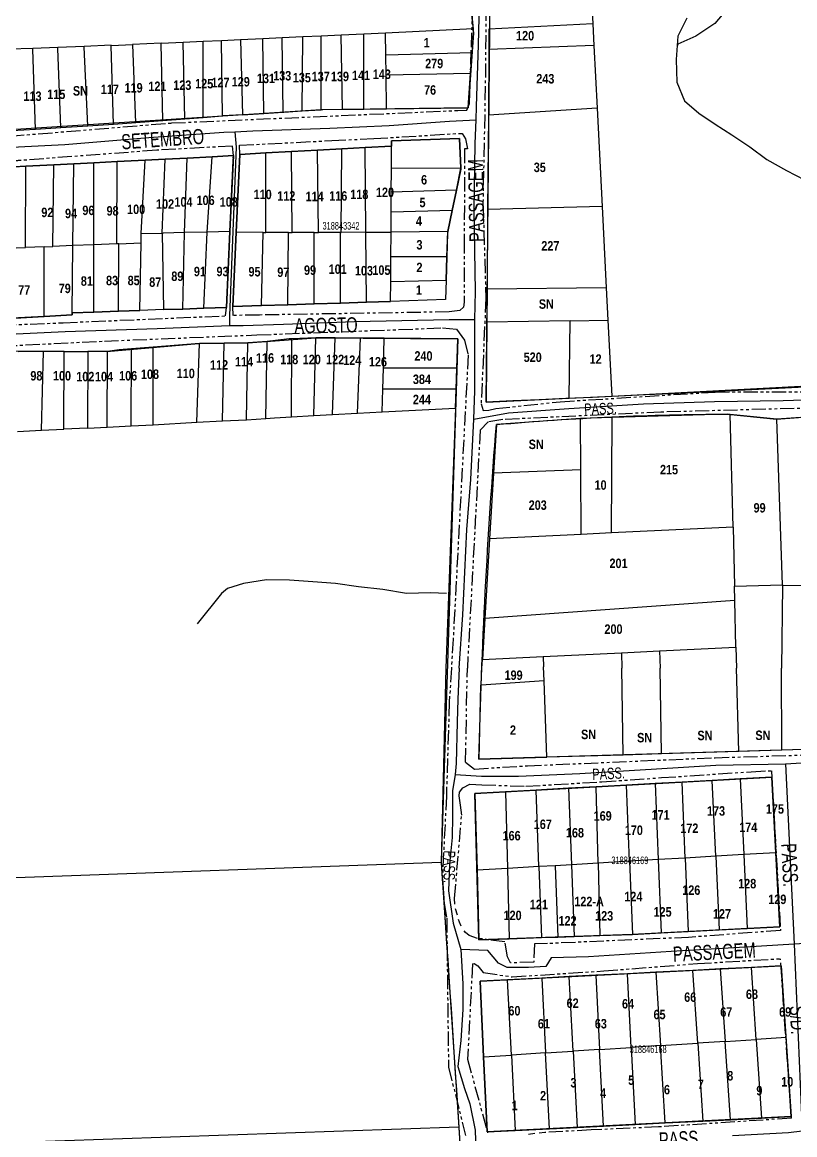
# Model space of a CAD drawing. Extents: x 204834 to 208707, y 4853033 to 4855981.
# Drawn here: x 205990 to 206194.5, y 4853595.8 to 4853890.3 of the extents above; entities that cross this region are included whole.
import ezdxf
from ezdxf.enums import TextEntityAlignment as Align

# ---------------------------------------------------------------- set-up
doc = ezdxf.new("R2010")
doc.units = 0
doc.header["$LTSCALE"] = 1.5
doc.header["$MEASUREMENT"] = 0
doc.linetypes.add('PHANTOMX2', pattern=[5, 2.5, -0.5, 0.5, -0.5, 0.5, -0.5])
for name, color, linetype in [('CD-MALHA-LOTES', 40, 'CONTINUOUS'), ('CD_TXT_QUADRA', 7, 'CONTINUOUS'), ('RU-QUADRAS', 6, 'CONTINUOUS'), ('SV-CAMINHO-TRILHA', 20, 'CONTINUOUS'), ('SV-EIXO-RUA-N-PAV', 6, 'CONTINUOUS'), ('SV-RUA-NAO-PAV-S-GUIA-C-GUIA', 7, 'PHANTOMX2'), ('SV-TXT-RUA-N-PAV-S-GUIA-C-GUIA', 7, 'CONTINUOUS'), ('Th_NmrPort', 7, 'CONTINUOUS')]:
    doc.layers.add(name, color=color, linetype=linetype)
doc.styles.add('3188-46-2D_TXT$0$Standard', font='ARIAL.TTF')
doc.styles.add('ARIAL', font='ARIAL.TTF')
doc.styles.get("Standard").update_dxf_attribs({"font": 'swisscbo.ttf'})

msp = doc.modelspace()

# ---------------------------------------------------------------- linework, layer by layer
at = {"layer": 'CD-MALHA-LOTES', "linetype": 'Continuous'}
for p, q in [((206140.59, 4853897.88), (206141, 4853889.88)), ((206141, 4853889.88), (206141.29, 4853884.14)), ((206069.1, 4853886.64), (206064.27, 4853886.41)), ((206074.45, 4853886.89), (206069.1, 4853886.64)), ((206069.1, 4853867.16), (206069.1, 4853886.64)), ((206080.44, 4853887.17), (206074.45, 4853886.89)), ((206074.75, 4853867.26), (206074.45, 4853886.89)), ((206086.13, 4853887.44), (206080.44, 4853887.17)), ((206080.44, 4853867.33), (206080.44, 4853887.17)), ((206109.32, 4853888.53), (206086.13, 4853887.44)), ((206086.22, 4853881.69), (206086.13, 4853887.44)), ((205999.46, 4853883.66), (205992.78, 4853883.4)), ((206006.36, 4853883.92), (205999.46, 4853883.66)), ((205999.47, 4853883.37), (205999.46, 4853883.66)), ((206013.54, 4853884.2), (206006.36, 4853883.92)), ((206006.37, 4853883.69), (206006.36, 4853883.92)), ((206007.41, 4853862.92), (206006.37, 4853883.69)), ((206019.25, 4853884.3), (206013.54, 4853884.03)), ((206013.54, 4853884.03), (206013.54, 4853884.2)), ((206014.14, 4853863.37), (206013.54, 4853884.03)), ((206026.77, 4853884.73), (206019.24, 4853884.42)), ((206019.25, 4853884.3), (206019.24, 4853884.42)), ((206020.09, 4853863.77), (206019.25, 4853884.3)), ((206032.6, 4853884.93), (206026.77, 4853884.65)), ((206026.77, 4853884.65), (206026.77, 4853884.73)), ((206027.23, 4853864.3), (206026.77, 4853884.65)), ((206037.9, 4853885.17), (206032.6, 4853884.93)), ((206033.07, 4853864.74), (206032.6, 4853884.93)), ((206042.74, 4853885.4), (206037.9, 4853885.17)), ((206037.9, 4853865.11), (206037.9, 4853885.17)), ((206047.82, 4853885.64), (206042.74, 4853885.4)), ((206043.03, 4853865.49), (206042.74, 4853885.4)), ((206053.66, 4853885.91), (206047.82, 4853885.64)), ((206047.82, 4853885.64), (206048.27, 4853865.82)), ((206058.81, 4853886.16), (206053.66, 4853885.91)), ((206053.94, 4853866.17), (206053.66, 4853885.91)), ((206064.27, 4853886.41), (206058.81, 4853886.16)), ((206059.11, 4853866.49), (206058.81, 4853886.16)), ((206064.12, 4853866.82), (206064.27, 4853886.41)), ((206141.29, 4853884.14), (206113.51, 4853883.11)), ((206141.29, 4853884.14), (206142.14, 4853867.55)), ((205992.78, 4853883.4), (205986.59, 4853883.17)), ((205992.79, 4853883.06), (205992.78, 4853883.4)), ((205993.52, 4853862), (205992.79, 4853883.06)), ((206000.19, 4853862.44), (205999.47, 4853883.37)), ((206086.22, 4853881.69), (206109.07, 4853882.33)), ((206086.3, 4853876.35), (206086.22, 4853881.69)), ((206108.67, 4853876.83), (206109.07, 4853882.33)), ((206113.51, 4853883.11), (206113.38, 4853865.67)), ((206086.3, 4853876.35), (206108.67, 4853876.83)), ((206086.43, 4853867.41), (206086.3, 4853876.35)), ((206108.01, 4853867.69), (206108.67, 4853876.83)), ((206048.27, 4853865.82), (206053.94, 4853866.17)), ((206053.94, 4853866.17), (206059.11, 4853866.49)), ((206059.11, 4853866.49), (206059.28, 4853866.51)), ((206059.28, 4853866.51), (206064.12, 4853866.82)), ((206064.12, 4853866.82), (206069.1, 4853867.16)), ((206074.75, 4853867.26), (206080.44, 4853867.33)), ((206080.44, 4853867.33), (206086.43, 4853867.41)), ((206086.43, 4853867.41), (206108.01, 4853867.69)), ((206142.14, 4853867.55), (206113.38, 4853865.67)), ((206142.14, 4853867.55), (206143.48, 4853841.51)), ((206007.41, 4853862.92), (206014.14, 4853863.37)), ((206014.14, 4853863.37), (206020.09, 4853863.77)), ((206020.09, 4853863.77), (206027.23, 4853864.3)), ((206027.23, 4853864.3), (206033.07, 4853864.74)), ((206033.07, 4853864.74), (206037.9, 4853865.11)), ((206037.9, 4853865.11), (206043.03, 4853865.49)), ((206048.27, 4853865.82), (206043.03, 4853865.49)), ((206113.38, 4853865.67), (206113.19, 4853840.78)), ((205987.32, 4853861.65), (205993.52, 4853862)), ((205993.52, 4853862), (206000.19, 4853862.44)), ((206000.19, 4853862.44), (206007.41, 4853862.92)), ((206080.82, 4853857.16), (206074.63, 4853856.82)), ((206087.77, 4853857.54), (206080.82, 4853857.16)), ((206080.97, 4853834.71), (206080.82, 4853857.16)), ((206087.73, 4853851.59), (206087.77, 4853857.54)), ((206033.65, 4853854.36), (206027.82, 4853854.06)), ((206032.97, 4853834.61), (206033.65, 4853854.36)), ((206040.3, 4853854.7), (206033.65, 4853854.36)), ((206061.32, 4853856.08), (206054.49, 4853855.71)), ((206054.49, 4853834.69), (206054.49, 4853855.71)), ((206068.16, 4853856.46), (206061.32, 4853856.08)), ((206061.46, 4853834.64), (206061.32, 4853856.08)), ((206074.63, 4853856.82), (206068.16, 4853856.46)), ((206068.43, 4853834.62), (206068.16, 4853856.46)), ((206074.44, 4853834.66), (206074.63, 4853856.82)), ((205990.98, 4853852.18), (205980.62, 4853851.65)), ((205990.85, 4853830.68), (205990.98, 4853852.18)), ((205998.38, 4853852.56), (205990.98, 4853852.18)), ((205998.11, 4853830.96), (205998.38, 4853852.56)), ((206003.65, 4853852.83), (205998.38, 4853852.56)), ((206003.43, 4853831.17), (206003.65, 4853852.83)), ((206008.92, 4853853.1), (206003.65, 4853852.83)), ((206015.18, 4853853.42), (206008.92, 4853853.1)), ((206008.92, 4853831.38), (206008.92, 4853853.1)), ((206015.04, 4853831.62), (206015.18, 4853853.42)), ((206022.54, 4853853.79), (206015.18, 4853853.42)), ((206021.49, 4853834.35), (206022.54, 4853853.79)), ((206027.82, 4853854.06), (206022.54, 4853853.79)), ((206027.02, 4853834.48), (206027.82, 4853854.06)), ((206087.69, 4853845.33), (206087.73, 4853851.59)), ((206106.13, 4853851.72), (206087.73, 4853851.59)), ((206104.97, 4853845.87), (206106.13, 4853851.72)), ((206104.97, 4853845.87), (206087.69, 4853845.33)), ((206103.83, 4853840.43), (206104.97, 4853845.87)), ((206087.66, 4853840.04), (206087.69, 4853845.33)), ((206087.62, 4853834.77), (206087.66, 4853840.04)), ((206103.83, 4853840.43), (206087.66, 4853840.04)), ((206102.67, 4853834.88), (206103.83, 4853840.43)), ((206113.19, 4853840.78), (206113.03, 4853819.67)), ((206143.48, 4853841.51), (206113.19, 4853840.78)), ((206143.48, 4853841.51), (206144.58, 4853819.97)), ((206021.45, 4853831.87), (206021.49, 4853834.35)), ((206021.49, 4853834.35), (206027.02, 4853834.48)), ((206027.02, 4853834.48), (206027.28, 4853834.48)), ((206027.02, 4853834.48), (206027.42, 4853814.22)), ((206032.56, 4853814.39), (206032.97, 4853834.61)), ((206038.95, 4853834.74), (206032.97, 4853834.61)), ((206038.12, 4853814.58), (206038.95, 4853834.74)), ((206044.99, 4853834.88), (206038.95, 4853834.74)), ((206046.66, 4853834.74), (206045.73, 4853815.07)), ((206053.74, 4853834.69), (206046.66, 4853834.74)), ((206053.35, 4853815.31), (206053.74, 4853834.69)), ((206053.74, 4853834.69), (206054.49, 4853834.69)), ((206060.46, 4853834.65), (206054.49, 4853834.69)), ((206060.32, 4853815.53), (206060.46, 4853834.65)), ((206060.46, 4853834.65), (206061.46, 4853834.64)), ((206067.29, 4853834.61), (206061.46, 4853834.64)), ((206067.29, 4853834.61), (206068.43, 4853834.62)), ((206067.29, 4853815.76), (206067.29, 4853834.61)), ((206074.27, 4853834.66), (206068.43, 4853834.62)), ((206074.27, 4853815.98), (206074.27, 4853834.66)), ((206074.27, 4853834.66), (206074.44, 4853834.66)), ((206080.97, 4853834.71), (206074.44, 4853834.66)), ((206080.97, 4853834.71), (206087.62, 4853834.77)), ((206081.09, 4853816.2), (206080.97, 4853834.71)), ((206087.58, 4853828.18), (206087.62, 4853834.77)), ((206102.67, 4853834.88), (206087.62, 4853834.77)), ((206102.39, 4853828.18), (206102.67, 4853834.88)), ((205982.03, 4853830.33), (205990.85, 4853830.68)), ((205995.83, 4853830.87), (205990.85, 4853830.68)), ((205995.83, 4853830.87), (205998.11, 4853830.96)), ((205995.83, 4853812.45), (205995.83, 4853830.87)), ((206003.43, 4853831.17), (205998.11, 4853830.96)), ((206003.25, 4853813.42), (206003.43, 4853831.17)), ((206008.92, 4853831.38), (206003.43, 4853831.17)), ((206015.04, 4853831.62), (206008.92, 4853831.38)), ((206008.92, 4853813.6), (206008.92, 4853831.38)), ((206015.6, 4853831.64), (206015.04, 4853831.62)), ((206015.47, 4853813.82), (206015.6, 4853831.64)), ((206015.6, 4853831.64), (206021.45, 4853831.87)), ((206021.17, 4853814.01), (206021.45, 4853831.87)), ((206087.54, 4853821.66), (206087.58, 4853828.18)), ((206102.39, 4853828.18), (206087.58, 4853828.18)), ((206102.2, 4853822.03), (206102.39, 4853828.18)), ((206087.54, 4853821.66), (206102.2, 4853822.03)), ((206087.5, 4853816.4), (206087.54, 4853821.66)), ((206113.03, 4853819.67), (206112.96, 4853810.9)), ((206144.58, 4853819.97), (206113.03, 4853819.67)), ((206144.58, 4853819.97), (206145.02, 4853811.48)), ((206067.29, 4853815.76), (206074.27, 4853815.98)), ((206074.27, 4853815.98), (206081.09, 4853816.2)), ((206081.09, 4853816.2), (206087.5, 4853816.4)), ((206003.25, 4853813.42), (206008.92, 4853813.6)), ((206008.92, 4853813.6), (206015.47, 4853813.82)), ((206015.47, 4853813.82), (206021.17, 4853814.01)), ((206027.42, 4853814.22), (206021.17, 4853814.01)), ((206027.42, 4853814.22), (206032.56, 4853814.39)), ((206032.56, 4853814.39), (206038.12, 4853814.58)), ((206045.73, 4853815.07), (206053.35, 4853815.31)), ((206053.35, 4853815.31), (206060.32, 4853815.53)), ((206060.32, 4853815.53), (206067.29, 4853815.76)), ((205982.03, 4853811.67), (205995.83, 4853812.45)), ((206112.96, 4853810.9), (206112.8, 4853789.75)), ((206135.05, 4853811.29), (206112.96, 4853810.9)), ((206134.76, 4853790.79), (206135.05, 4853811.29)), ((206135.05, 4853811.29), (206145.02, 4853811.48)), ((206145.02, 4853811.48), (206146.05, 4853791.33)), ((206024.65, 4853804.33), (206018.94, 4853803.87)), ((206036.91, 4853805.3), (206024.65, 4853804.33)), ((206024.71, 4853783.86), (206024.65, 4853804.33)), ((206036.25, 4853784.45), (206036.91, 4853805.3)), ((206043.49, 4853805.37), (206036.91, 4853805.3)), ((206043.01, 4853784.78), (206043.49, 4853805.37)), ((206049.7, 4853805.43), (206043.49, 4853805.37)), ((206049.39, 4853785.18), (206049.7, 4853805.43)), ((206054.84, 4853805.75), (206049.7, 4853805.43)), ((206054.47, 4853785.43), (206054.84, 4853805.75)), ((206061.29, 4853785.85), (206061.41, 4853806.5)), ((206067.71, 4853806.78), (206061.41, 4853806.5)), ((206067.22, 4853786.2), (206067.71, 4853806.78)), ((206072.81, 4853806.75), (206067.71, 4853806.78)), ((206072.13, 4853786.46), (206072.81, 4853806.75)), ((206079.56, 4853806.69), (206072.81, 4853806.75)), ((206078.77, 4853786.8), (206079.56, 4853806.69)), ((206085.81, 4853806.64), (206079.56, 4853806.69)), ((206085.6, 4853798.76), (206085.81, 4853806.64)), ((205995.65, 4853803.11), (205988.96, 4853803.1)), ((205995.09, 4853782.28), (205995.65, 4853803.11)), ((206001.12, 4853803.12), (205995.65, 4853803.11)), ((206001.06, 4853782.59), (206001.12, 4853803.12)), ((206001.12, 4853803.12), (206007.37, 4853803.14)), ((206007.37, 4853803.14), (206007.31, 4853782.89)), ((206012.57, 4853803.17), (206007.37, 4853803.14)), ((206012.45, 4853783.14), (206012.57, 4853803.17)), ((206018.82, 4853783.55), (206018.94, 4853803.87)), ((206146.05, 4853791.33), (206337.54, 4853801.48)), ((206085.45, 4853793.16), (206085.6, 4853798.76)), ((206105.04, 4853798.7), (206085.6, 4853798.76)), ((206104.87, 4853793.16), (206105.04, 4853798.7)), ((206085.29, 4853787.14), (206085.45, 4853793.16)), ((206104.87, 4853793.16), (206085.45, 4853793.16)), ((206104.71, 4853788.13), (206104.87, 4853793.16)), ((206112.8, 4853789.75), (206134.76, 4853790.79)), ((206134.76, 4853790.79), (206146.05, 4853791.33)), ((206072.13, 4853786.46), (206078.77, 4853786.8)), ((206078.77, 4853786.8), (206085.29, 4853787.14)), ((206085.29, 4853787.14), (206104.71, 4853788.13)), ((206104.71, 4853788.13), (206102.13, 4853719.34)), ((206178.14, 4853756.68), (206177.42, 4853786.5)), ((206208.99, 4853786.6), (206189.69, 4853785.23)), ((206018.82, 4853783.45), (206024.71, 4853783.74)), ((206018.82, 4853783.45), (206018.82, 4853783.55)), ((206024.71, 4853783.74), (206036.25, 4853784.45)), ((206024.71, 4853783.74), (206024.71, 4853783.86)), ((206036.25, 4853784.45), (206043.01, 4853784.78)), ((206043.01, 4853784.78), (206049.39, 4853785.08)), ((206049.39, 4853785.08), (206054.47, 4853785.43)), ((206049.39, 4853785.08), (206049.39, 4853785.18)), ((206054.47, 4853785.43), (206056.82, 4853785.57)), ((206056.82, 4853785.57), (206061.29, 4853785.85)), ((206061.29, 4853785.85), (206067.22, 4853786.2)), ((206067.22, 4853786.2), (206072.13, 4853786.46)), ((206146.15, 4853785.65), (206137.77, 4853785.4)), ((206137.85, 4853771.82), (206137.77, 4853785.4)), ((206145.95, 4853755.1), (206146.15, 4853785.65)), ((205988.77, 4853781.94), (205995.09, 4853782.28)), ((205995.09, 4853782.28), (206001.06, 4853782.59)), ((206007.31, 4853782.89), (206001.06, 4853782.59)), ((206007.31, 4853782.89), (206012.45, 4853783.14)), ((206012.45, 4853783.14), (206018.82, 4853783.45)), ((206137.85, 4853771.82), (206114.74, 4853770.94)), ((206137.96, 4853754.71), (206137.85, 4853771.82)), ((206114.74, 4853770.94), (206113.7, 4853753.53)), ((206137.96, 4853754.71), (206113.7, 4853753.53)), ((206145.95, 4853755.1), (206137.96, 4853754.71)), ((206178.14, 4853756.68), (206145.95, 4853755.1)), ((206113.7, 4853753.53), (206112.44, 4853732.49)), ((206178.62, 4853737.2), (206178.53, 4853740.98)), ((206191.2, 4853741.17), (206190.94, 4853719.34)), ((206191.2, 4853741.39), (206191.2, 4853741.17)), ((206191.2, 4853741.17), (206200.25, 4853741.31)), ((206178.62, 4853737.2), (206112.44, 4853732.49)), ((206178.92, 4853724.91), (206178.62, 4853737.2)), ((206112.44, 4853732.49), (206111.79, 4853721.59)), ((206158.72, 4853723.91), (206178.92, 4853724.91)), ((206178.92, 4853724.91), (206179.05, 4853719.34)), ((206111.79, 4853721.59), (206127.88, 4853722.39)), ((206127.88, 4853722.39), (206148.62, 4853723.41)), ((206127.88, 4853722.39), (206127.98, 4853719.67)), ((206148.62, 4853723.41), (206158.72, 4853723.91)), ((206148.62, 4853723.41), (206148.71, 4853719.34)), ((206158.72, 4853723.91), (206158.84, 4853719.34)), ((206102.13, 4853719.34), (206100.88, 4853667.84)), ((206111.51, 4853714.82), (206111.65, 4853719.34)), ((206111.65, 4853719.34), (206111.79, 4853721.59)), ((206128.12, 4853715.94), (206127.98, 4853719.67)), ((206149.1, 4853696.31), (206148.71, 4853719.34)), ((206159.23, 4853696.6), (206158.84, 4853719.34)), ((206179.67, 4853697.24), (206179.05, 4853719.34)), ((206191.02, 4853697.6), (206190.94, 4853719.34)), ((206128.12, 4853715.94), (206111.51, 4853714.82)), ((206128.87, 4853695.74), (206128.12, 4853715.94)), ((206111.34, 4853714.81), (206110.89, 4853695.23)), ((206111.51, 4853714.82), (206111.34, 4853714.81)), ((206110.89, 4853695.23), (206128.87, 4853695.74)), ((206149.1, 4853696.31), (206128.87, 4853695.74)), ((206159.23, 4853696.6), (206149.1, 4853696.31)), ((206179.67, 4853697.24), (206159.23, 4853696.6)), ((206191.02, 4853697.6), (206179.67, 4853697.24)), ((206199.84, 4853697.88), (206191.02, 4853697.6)), ((206172.66, 4853689.62), (206164.72, 4853689.18)), ((206180.01, 4853690.03), (206172.66, 4853689.62)), ((206173.57, 4853669.53), (206172.66, 4853689.62)), ((206188.37, 4853690.49), (206180.01, 4853690.03)), ((206180.01, 4853690.03), (206180.98, 4853669.96)), ((206189.47, 4853670.46), (206188.37, 4853690.49)), ((206117.89, 4853686.59), (206109.83, 4853686.14)), ((206126.01, 4853687.04), (206117.89, 4853686.59)), ((206117.89, 4853686.59), (206118.41, 4853666.29)), ((206134.6, 4853687.51), (206126.01, 4853687.04)), ((206126.76, 4853666.78), (206126.01, 4853687.04)), ((206141.95, 4853687.92), (206134.6, 4853687.51)), ((206134.6, 4853687.51), (206135.35, 4853667.29)), ((206149.98, 4853688.36), (206141.95, 4853687.92)), ((206142.41, 4853667.7), (206141.95, 4853687.92)), ((206157.52, 4853688.78), (206149.98, 4853688.36)), ((206150.78, 4853668.19), (206149.98, 4853688.36)), ((206164.72, 4853689.18), (206157.52, 4853688.78)), ((206157.52, 4853688.78), (206158.31, 4853668.63)), ((206165.51, 4853669.06), (206164.72, 4853689.18)), ((206109.83, 4853686.14), (206110.38, 4853665.82)), ((206165.51, 4853669.06), (206158.31, 4853668.63)), ((206173.57, 4853669.53), (206165.51, 4853669.06)), ((206165.51, 4853669.06), (206166.28, 4853649.59)), ((206180.98, 4853669.96), (206173.57, 4853669.53)), ((206173.57, 4853669.53), (206174.46, 4853650.01)), ((206189.47, 4853670.46), (206180.98, 4853669.96)), ((206180.98, 4853669.96), (206181.92, 4853650.38)), ((206190.54, 4853650.82), (206189.47, 4853670.46)), ((206100.88, 4853667.84), (205796.37, 4853656.93)), ((206100.88, 4853667.84), (206105.56, 4853597.82)), ((206118.41, 4853666.29), (206110.38, 4853665.82)), ((206110.38, 4853665.82), (206110.87, 4853647.42)), ((206126.76, 4853666.78), (206118.41, 4853666.29)), ((206118.41, 4853666.29), (206118.89, 4853647.69)), ((206131.03, 4853667.03), (206126.76, 4853666.78)), ((206126.76, 4853666.78), (206127.46, 4853647.98)), ((206135.35, 4853667.29), (206131.03, 4853667.03)), ((206131.03, 4853667.03), (206131.8, 4853648.13)), ((206142.41, 4853667.7), (206135.35, 4853667.29)), ((206135.35, 4853667.29), (206136.05, 4853648.27)), ((206150.78, 4853668.19), (206142.41, 4853667.7)), ((206142.41, 4853667.7), (206142.85, 4853648.52)), ((206158.31, 4853668.63), (206150.78, 4853668.19)), ((206150.78, 4853668.19), (206151.54, 4853648.84)), ((206158.31, 4853668.63), (206159.08, 4853649.23)), ((206127.46, 4853647.98), (206131.8, 4853648.13)), ((206131.8, 4853648.13), (206136.05, 4853648.27)), ((206136.05, 4853648.27), (206142.85, 4853648.52)), ((206142.85, 4853648.52), (206151.46, 4853648.84)), ((206151.46, 4853648.84), (206151.54, 4853648.84)), ((206151.54, 4853648.84), (206159.08, 4853649.23)), ((206159.08, 4853649.23), (206166.28, 4853649.59)), ((206166.28, 4853649.59), (206174.46, 4853650.01)), ((206174.46, 4853650.01), (206181.92, 4853650.38)), ((206181.92, 4853650.38), (206190.54, 4853650.82)), ((206110.87, 4853647.42), (206118.89, 4853647.69)), ((206118.89, 4853647.69), (206127.46, 4853647.98)), ((206167.49, 4853639.32), (206157.69, 4853638.82)), ((206174.76, 4853639.69), (206167.49, 4853639.32)), ((206168.79, 4853620.06), (206167.49, 4853639.32)), ((206183.02, 4853640.11), (206174.76, 4853639.69)), ((206174.76, 4853639.69), (206176.05, 4853620.52)), ((206190.88, 4853640.51), (206183.02, 4853640.11)), ((206184.3, 4853621.05), (206183.02, 4853640.11)), ((206192.16, 4853621.55), (206190.88, 4853640.51)), ((206118.45, 4853636.83), (206111.21, 4853636.46)), ((206111.21, 4853636.46), (206112.12, 4853616.44)), ((206127.51, 4853637.29), (206118.45, 4853636.83)), ((206119.47, 4853616.91), (206118.45, 4853636.83)), ((206134.8, 4853637.66), (206127.51, 4853637.29)), ((206127.51, 4853637.29), (206128.53, 4853617.49)), ((206141.79, 4853638.01), (206134.8, 4853637.66)), ((206135.81, 4853617.96), (206134.8, 4853637.66)), ((206150.18, 4853638.44), (206141.79, 4853638.01)), ((206141.79, 4853638.01), (206142.8, 4853618.4)), ((206157.69, 4853638.82), (206150.18, 4853638.44)), ((206151.18, 4853618.94), (206150.18, 4853638.44)), ((206157.69, 4853638.82), (206158.9, 4853619.43)), ((206192.16, 4853621.55), (206184.3, 4853621.05)), ((206193.57, 4853600.6), (206192.16, 4853621.55)), ((206142.8, 4853618.4), (206151.18, 4853618.94)), ((206158.9, 4853619.43), (206151.18, 4853618.94)), ((206151.18, 4853618.94), (206152.24, 4853598.52)), ((206158.9, 4853619.43), (206168.79, 4853620.06)), ((206160.19, 4853598.92), (206158.9, 4853619.43)), ((206176.05, 4853620.52), (206168.79, 4853620.06)), ((206168.79, 4853620.06), (206170.18, 4853599.42)), ((206176.05, 4853620.52), (206184.3, 4853621.05)), ((206177.45, 4853599.79), (206176.05, 4853620.52)), ((206184.3, 4853621.05), (206185.71, 4853600.2)), ((206112.12, 4853616.44), (206119.47, 4853616.91)), ((206112.12, 4853616.44), (206113.03, 4853596.55)), ((206128.53, 4853617.49), (206119.47, 4853616.91)), ((206119.47, 4853616.91), (206120.51, 4853596.93)), ((206128.53, 4853617.49), (206135.81, 4853617.96)), ((206129.57, 4853597.38), (206128.53, 4853617.49)), ((206142.8, 4853618.4), (206135.81, 4853617.96)), ((206135.81, 4853617.96), (206136.86, 4853597.75)), ((206143.85, 4853598.1), (206142.8, 4853618.4)), ((206136.86, 4853597.75), (206143.85, 4853598.1)), ((206143.85, 4853598.1), (206152.24, 4853598.52)), ((206152.24, 4853598.52), (206160.19, 4853598.92)), ((206160.19, 4853598.92), (206170.18, 4853599.42)), ((206170.18, 4853599.42), (206177.45, 4853599.79)), ((206177.45, 4853599.79), (206185.71, 4853600.2)), ((206185.71, 4853600.2), (206193.57, 4853600.6)), ((206105.56, 4853597.82), (205796.21, 4853587.01)), ((206105.56, 4853597.82), (206110.49, 4853514.13)), ((206113.03, 4853596.55), (206120.51, 4853596.93)), ((206120.51, 4853596.93), (206129.57, 4853597.38)), ((206129.57, 4853597.38), (206136.86, 4853597.75))]:
    msp.add_line(p, q, dxfattribs=at)
for points in [[(206099.44, 4853980.44), (206104.17, 4853939.35), (206109.32, 4853888.53)], [(206141, 4853889.88), (206113.55, 4853888.47), (206113.51, 4853883.11)], [(206109.07, 4853882.33), (206109.44, 4853887.38), (206109.32, 4853888.53)], [(206069.1, 4853867.16), (206069.6, 4853867.19), (206074.75, 4853867.26)], [(206106.13, 4853851.72), (206105.77, 4853859.52), (206087.78, 4853858.87), (206087.77, 4853857.54)], [(206038.95, 4853834.74), (206040.3, 4853854.7)], [(206044.99, 4853834.88), (206045.89, 4853854.99), (206040.3, 4853854.7)], [(206054.49, 4853855.71), (206047.62, 4853855.33), (206046.66, 4853834.74)], [(206032.97, 4853834.61), (206027.28, 4853834.48)], [(206038.12, 4853814.58), (206044.1, 4853814.77), (206044.99, 4853834.88)], [(206102.2, 4853822.03), (206102.04, 4853816.87), (206087.5, 4853816.4)], [(205995.83, 4853812.45), (206003.24, 4853812.87), (206003.25, 4853813.42)], [(206061.41, 4853806.5), (206060.62, 4853806.46), (206054.84, 4853805.75)], [(206105.04, 4853798.7), (206105.27, 4853806.48), (206085.81, 4853806.64)], [(206018.94, 4853803.87), (206015.69, 4853803.61), (206012.57, 4853803.17)], [(206177.42, 4853786.5), (206176.68, 4853786.57), (206146.15, 4853785.65)], [(206189.69, 4853785.23), (206177.42, 4853786.5)], [(206137.77, 4853785.4), (206115.51, 4853783.8), (206114.74, 4853770.94)], [(206191.2, 4853741.39), (206189.69, 4853785.23)], [(206178.14, 4853756.68), (206178.53, 4853740.98)], [(206178.53, 4853740.98), (206191.2, 4853741.39)]]:
    msp.add_lwpolyline(points, dxfattribs=at)
at = {"layer": 'RU-QUADRAS', "linetype": 'Continuous'}
for points in [[(206527.56, 4854322.43), (206525.43, 4854312.71), (206392.02, 4854303.77), (206123.95, 4854293.28), (206093.42, 4854294.35), (206094.79, 4854085.44, -0.014882), (206098.49, 4853988.67), (206109.44, 4853887.38), (206108.01, 4853867.69), (206069.1, 4853867.16), (205963.54, 4853860.29), (205931.24, 4853859.63), (205931.07, 4853861.44), (205917.97, 4853860.73), (205917.98, 4853859.08), (205882.75, 4853858.58), (205727.84, 4853847.47), (205624.52, 4853839.17), (205576.31, 4853909.36, 0.007622), (205506.07, 4854013.73), (205416.8, 4854150.88)], [(206633.65, 4853717.74), (206549.76, 4853718.86), (206551.06, 4853711.32), (206448.56, 4853704.65), (206448.26, 4853710.92), (206199.83, 4853698.87), (206199.83, 4853697.88), (206110.89, 4853695.23, -0.01415), (206115.51, 4853783.8, -0.021221), (206176.68, 4853786.57), (206189.66, 4853785.22, -0.009481), (206338.08, 4853794.43), (206337.72, 4853801.49, -0.004436), (206112.8, 4853789.75), (206114.58, 4853968.5)], [(205982.02, 4853803.35), (206012.44, 4853803.15), (206036.67, 4853805.3), (206049.7, 4853805.43), (206067.71, 4853806.78), (206105.27, 4853806.48), (206100.88, 4853667.84, -0.004), (206117.63, 4853392.92), (206056.75, 4853390.81), (206052.85, 4853474.41), (206041.67, 4853473.9), (206045.81, 4853390.23), (205960.19, 4853384.53)]]:
    msp.add_lwpolyline(points, format="xyb", dxfattribs=at)
for points in [[(206045.73, 4853815.07), (206046.66, 4853834.74), (206047.62, 4853855.33), (206054.49, 4853855.71), (206061.32, 4853856.08), (206068.16, 4853856.46), (206074.63, 4853856.82), (206080.82, 4853857.16), (206087.77, 4853857.54), (206087.78, 4853858.87), (206105.77, 4853859.52), (206106.13, 4853851.72), (206106.14, 4853851.45), (206104.97, 4853845.87), (206103.83, 4853840.43), (206102.67, 4853834.88), (206102.58, 4853834.46), (206102.39, 4853828.18), (206102.2, 4853822.03), (206102.04, 4853816.87), (206087.5, 4853816.4), (206081.09, 4853816.2), (206074.27, 4853815.98), (206067.29, 4853815.76), (206060.32, 4853815.53), (206053.35, 4853815.31), (206045.73, 4853815.07)], [(206109.83, 4853686.14), (206188.37, 4853690.49), (206190.54, 4853650.82), (206151.46, 4853648.84), (206136.08, 4853648.27), (206110.87, 4853647.42), (206109.83, 4853686.14)], [(206111.21, 4853636.46), (206190.88, 4853640.51), (206193.57, 4853600.6), (206113.03, 4853596.55), (206112.12, 4853616.44), (206111.21, 4853636.46)]]:
    msp.add_lwpolyline(points, close=True, dxfattribs=at)
msp.add_lwpolyline([(205980.62, 4853851.65), (205990.98, 4853852.18), (205998.38, 4853852.56), (206003.65, 4853852.83), (206008.92, 4853853.1), (206015.18, 4853853.42), (206022.54, 4853853.79), (206027.82, 4853854.06), (206033.65, 4853854.36), (206040.3, 4853854.7), (206045.89, 4853854.99), (206044.99, 4853834.88), (206044.1, 4853814.77), (206038.12, 4853814.58), (206032.56, 4853814.39), (206027.42, 4853814.22), (206021.17, 4853814.01), (206015.47, 4853813.82), (206008.92, 4853813.6), (206003.25, 4853813.42), (206003.24, 4853812.87), (205995.83, 4853812.45), (205982.03, 4853811.67)], dxfattribs=at)
at = {"layer": 'SV-CAMINHO-TRILHA'}
for points in [[(206176.68, 4853893.91), (206173.29, 4853889.99), (206168.3, 4853886.61), (206163.5, 4853884.51), (206163.44, 4853884.13)], [(206165.94, 4853891.43), (206163.55, 4853886.58), (206163.08, 4853880.46), (206163.28, 4853874.45), (206165.29, 4853869.52), (206169.08, 4853866.22), (206173.39, 4853863.37), (206177.8, 4853860.48), (206182.62, 4853857.33), (206187.07, 4853853.99), (206192.3, 4853851.04), (206197.04, 4853848.57)], [(206102.33, 4853739.05), (206098.03, 4853739.22), (206091.73, 4853739.08), (206085.46, 4853740.1), (206079, 4853740.87), (206072.95, 4853741.76), (206066.92, 4853742.14), (206060.78, 4853742.57), (206054.69, 4853742.74), (206048.56, 4853741.69), (206044.37, 4853740.38), (206042.74, 4853739.09), (206036.3, 4853731.03)]]:
    msp.add_lwpolyline(points, dxfattribs=at)
at = {"layer": 'SV-EIXO-RUA-N-PAV'}
for points in [[(206105.62, 4853719.33), (206106.64, 4853733.47), (206107.67, 4853755.99), (206108.7, 4853769.3), (206109.58, 4853785.25), (206109.84, 4853792.74), (206109.84, 4853804.76), (206109.82, 4853811.61), (206110, 4853819.01), (206109.6, 4853840.64), (206109.86, 4853858.2), (206110.13, 4853864.45), (206110.28, 4853868.04), (206110.75, 4853884.32), (206111.21, 4853902.57)], [(205796.35, 4853847.36), (205826.85, 4853850.26), (205845.79, 4853851.72), (205877.16, 4853853.56), (205893.51, 4853854.27), (205907.71, 4853854.63), (205920.1, 4853855), (205948.88, 4853856.09), (205978.38, 4853856.82), (206001.33, 4853857.91), (206023.52, 4853859.76), (206043.35, 4853861.2), (206046.26, 4853861.32), (206051.03, 4853861.52), (206071.45, 4853862.28), (206087.12, 4853863.01), (206103.14, 4853864.1), (206110.13, 4853864.45)], [(206046.26, 4853861.32), (206046.64, 4853857.24), (206044.88, 4853812.67), (206044.88, 4853810.04)], [(205796.35, 4853797.55), (205829.17, 4853799.01), (205858.51, 4853801), (205877.3, 4853802.22), (205889.59, 4853802.74), (205895.31, 4853802.99), (205901.02, 4853802.99), (205910.96, 4853803.52), (205919.92, 4853803.98), (205925.39, 4853804.23), (205949.01, 4853805.47), (205969.77, 4853806.97), (206001.35, 4853808.46), (206025.71, 4853809.2), (206044.88, 4853810.04), (206048.47, 4853810.01), (206059.14, 4853810.4), (206077.92, 4853811.09), (206102.97, 4853811.65), (206109.82, 4853811.61)], [(206109.58, 4853785.25), (206118.72, 4853786.91), (206134.71, 4853788.08), (206154.42, 4853789.26), (206173.26, 4853789.93), (206191.38, 4853790.18), (206204.9, 4853790.59), (206218.55, 4853790.85), (206233.2, 4853792.19), (206241.9, 4853792.91), (206258.41, 4853794.25), (206271.56, 4853794.81), (206289.34, 4853795.44), (206303.17, 4853795.99), (206316.38, 4853796.51), (206321.28, 4853796.57), (206328.09, 4853796.86), (206336.63, 4853796.86)], [(206105.62, 4853719.33), (206105.26, 4853711.12), (206105.09, 4853705.06), (206104.85, 4853694.08), (206104.57, 4853691.2), (206103.93, 4853686.88), (206103.93, 4853680.11), (206103.83, 4853674.47), (206103.11, 4853667.45), (206102.81, 4853660.38), (206104.03, 4853651.77), (206106.1, 4853644.81), (206106.59, 4853635.72), (206106.59, 4853628.94), (206106.12, 4853620.75), (206105.33, 4853613.85), (206107.06, 4853608), (206108.46, 4853604.02), (206109.87, 4853597), (206110.04, 4853591.55)], [(206104.57, 4853691.2), (206111.61, 4853690.69), (206121.35, 4853690.7), (206137.59, 4853691.47), (206157.86, 4853692.65), (206173.56, 4853693.65), (206192.01, 4853694.01), (206207.55, 4853694.95), (206231.89, 4853696.36), (206258.79, 4853697.65), (206281.75, 4853698.68), (206291.51, 4853699.22), (206309.98, 4853700.39), (206331.93, 4853701.8), (206371.96, 4853703.55), (206395.66, 4853705.21)], [(206192.01, 4853694.01), (206194.33, 4853646.21), (206196.41, 4853596.88)], [(206374.99, 4853656.45), (206356.91, 4853655.11), (206331.93, 4853653.12), (206316.6, 4853651.99), (206290.35, 4853650.29), (206285.39, 4853650.04), (206274.81, 4853650.23), (206249.93, 4853648.53), (206227.87, 4853647.59), (206204.3, 4853646.84), (206194.33, 4853646.21), (206181.35, 4853645.46), (206161.76, 4853644.32), (206139.91, 4853642.91), (206129.97, 4853642.62), (206128.55, 4853640.35), (206124.01, 4853640.07), (206118.33, 4853640.07), (206116.06, 4853641.2), (206113.22, 4853644.61), (206106.1, 4853644.81)], [(206178.02, 4853595.56), (206192.81, 4853596.36), (206196.41, 4853596.88), (206208.73, 4853597.49), (206225.29, 4853598.45), (206245.06, 4853599.09), (206271.19, 4853600.06), (206287.87, 4853600.41), (206292.87, 4853599.63), (206295.87, 4853599.61), (206302.56, 4853599.79), (206311.48, 4853600.33), (206317.52, 4853600.72), (206321.17, 4853602.17), (206331.79, 4853602.82), (206354.32, 4853604.77), (206361.78, 4853605.32), (206378.29, 4853606.83)]]:
    msp.add_lwpolyline(points, dxfattribs=at)
at = {"layer": 'SV-RUA-NAO-PAV-S-GUIA-C-GUIA'}
for p, q in [((206111.22, 4853782.35), (206107.82, 4853719.34)), ((206107.36, 4853694.4), (206107.82, 4853719.35)), ((206104.44, 4853658.38), (206106.32, 4853680.37)), ((206102.36, 4853653.13), (206102.83, 4853613.7)), ((206109.17, 4853641.04), (206107.89, 4853615.83)), ((206107.89, 4853615.83), (206113.31, 4853595.72)), ((206102.83, 4853613.7), (206107.37, 4853595.61))]:
    msp.add_line(p, q, dxfattribs=at)
for points in [[(205796.35, 4853849.58), (205845.34, 4853854.25), (205906.65, 4853856.99), (205971.83, 4853858.94), (206029.51, 4853863.64), (206105.3, 4853866.95), (206107.65, 4853867.02), (206108.35, 4853868.83), (206108.49, 4853871.7), (206108.89, 4853883.8), (206110.31, 4853923.71), (206110.28, 4853927.5)], [(206113.46, 4853927.8), (206112.83, 4853901.9), (206112.56, 4853873.4), (206111.96, 4853842.64), (206112.74, 4853817.22), (206111.46, 4853789.27), (206112.04, 4853787.56), (206113.47, 4853787.65), (206115.33, 4853788.03), (206132.41, 4853789.86), (206173.44, 4853792.42), (206212.68, 4853792.55), (206251.58, 4853796.15), (206317.91, 4853799.19), (206320.21, 4853800.43), (206323.28, 4853803.91), (206324.95, 4853807.12), (206341.81, 4853842.11), (206341.84, 4853842.22)], [(205922.52, 4853807.41), (205923.26, 4853807.19), (205947.19, 4853808.57), (206000.89, 4853810.77), (206043.8, 4853812.58), (206044.1, 4853814.77), (206044.99, 4853834.88), (206045.89, 4853854.99), (206045.62, 4853857.52), (206025.61, 4853856.43), (205988.83, 4853853.66), (205943.42, 4853853.21), (205923.03, 4853852.55), (205921.92, 4853851.89)], [(206344.61, 4853835.04), (206334.99, 4853815.58), (206326.85, 4853800.77), (206326.72, 4853799.52), (206327.92, 4853799.46), (206336.49, 4853799.25), (206336.66, 4853794.67), (206262.7, 4853792.49), (206216.84, 4853788.67), (206159.05, 4853787.1), (206117.21, 4853785.13), (206113.32, 4853784.5), (206111.22, 4853782.35)], [(205796.35, 4853795.38), (205813.96, 4853795.61), (205851.26, 4853797.55), (205881.78, 4853800.18), (205907, 4853800.23), (205941.43, 4853802.08), (205968.43, 4853803.77), (206011.77, 4853805.9), (206052.13, 4853807.53), (206101.27, 4853809.39), (206104.94, 4853809.08), (206107.09, 4853806.15), (206108.05, 4853802.24)], [(206108.05, 4853802.24), (206104.07, 4853727.03), (206103.6, 4853719.34)], [(206103.6, 4853719.35), (206103.05, 4853710.38), (206102.27, 4853685.46), (206101.21, 4853663.47), (206101.7, 4853657.12), (206102.36, 4853653.13)], [(206107.36, 4853694.4), (206109.68, 4853692.62), (206123.72, 4853693.48), (206173.38, 4853695.6), (206199.47, 4853696.41), (206239.46, 4853698.38), (206301.36, 4853702.41), (206347.79, 4853705.06), (206387.36, 4853707.77), (206446.34, 4853710.28), (206448.31, 4853710.37), (206448.56, 4853704.65), (206472.17, 4853706.25), (206498.05, 4853707.82), (206522.5, 4853709.49), (206549.95, 4853711.16), (206552.5, 4853695.89), (206555.91, 4853673.7)], [(206108.52, 4853688.63), (206111.63, 4853688.41), (206123.33, 4853688.08), (206143.44, 4853689.23), (206159.24, 4853690.33), (206182.96, 4853691.9), (206188.32, 4853692.18), (206190.69, 4853649.89), (206166.38, 4853648.04), (206129.03, 4853646.41), (206125.6, 4853646.36), (206125.42, 4853641.51), (206119.24, 4853641.27), (206118.44, 4853642.86), (206117.77, 4853646.88), (206110.52, 4853647.79), (206108.32, 4853648.57), (206107.32, 4853649.33), (206106.94, 4853649.76)], [(206106.32, 4853680.37), (206106, 4853683.06), (206105.63, 4853685.48), (206105.75, 4853686.5), (206106.62, 4853687.6), (206108.52, 4853688.63)], [(206104.51, 4853656.83), (206104.44, 4853658.38)], [(206105.19, 4853653.95), (206104.72, 4853655.62)], [(206106.22, 4853650.98), (206105.71, 4853652.07), (206105.52, 4853652.74)], [(206109.17, 4853641.04), (206109.62, 4853641.15), (206110.59, 4853640.49), (206112, 4853638.73), (206119.66, 4853637.6), (206143.91, 4853639.17), (206168.7, 4853641.1), (206190.69, 4853642.4)], [(206193.61, 4853600.18), (206190.69, 4853642.4)], [(206193.61, 4853600.18), (206158.44, 4853597.87), (206140.61, 4853597.06), (206128.35, 4853596.42), (206126.86, 4853596.24)], [(206125.65, 4853596.09), (206123.99, 4853595.89)]]:
    msp.add_lwpolyline(points, dxfattribs=at)
msp.add_lwpolyline([(206047.55, 4853857.73), (206071.92, 4853858.99), (206083.03, 4853859.49), (206105.75, 4853860.88), (206106.43, 4853860.84), (206107.29, 4853859.42), (206107.9, 4853856.78), (206107.1, 4853856.79), (206106.99, 4853832.85), (206107.01, 4853816.21), (206106.83, 4853814.91), (206105.86, 4853813.96), (206103.05, 4853813.63), (206052.76, 4853812.8), (206045.84, 4853812.69), (206045.73, 4853815.07), (206046.66, 4853834.74), (206047.62, 4853855.33)], close=True, dxfattribs=at)

# ---------------------------------------------------------------- texts
at = {"layer": 'CD_TXT_QUADRA', "linetype": 'Continuous', "style": 'ARIAL', "width": 0.7}
for s, p in [('318843342', (206074.38, 4853836.43)), ('318846169', (206150.83, 4853668.45)), ('318846168', (206155.68, 4853618.44))]:
    msp.add_text(s, height=2, dxfattribs=at).set_placement(p, align=Align.MIDDLE)
at = {"layer": 'SV-TXT-RUA-N-PAV-S-GUIA-C-GUIA', "width": 0.7}
for s, height, rotation, style, p in [('SETEMBRO', 4, 4, 'ARIAL', (206016.38, 4853856.62)), ('PASSAGEM', 4, 91, 'ARIAL', (206112.36, 4853832.17)), ('AGOSTO', 4, 1, 'ARIAL', (206062.08, 4853807.94)), ('PASS.', 3, 2, 'ARIAL', (206138.8, 4853786.36)), ('PASS.                                                                                                                  SÃO                                                                                                                  LUÍS', 3, 3, 'ARIAL', (206140.96, 4853689.69)), ('PASS.                             S/D.', 4, 273, 'ARIAL', (206190.86, 4853672.84)), ('PASS.', 3, 269, 'ARIAL', (206101.66, 4853671.05)), ('PASSAGEM', 4, 3, 'ARIAL', (206162.33, 4853641.59)), ('PASS.                                                                            S', 4, 3, '3188-46-2D_TXT$0$Standard', (206158.62, 4853592.4))]:
    msp.add_text(s, height=height, rotation=rotation, dxfattribs=dict(at, style=style)).set_placement(p)
at = {"layer": 'Th_NmrPort', "color": 1}
for s, p in [('120', (206120.72, 4853886.75)), ('1', (206096.26, 4853884.89)), ('143', (206082.8, 4853876.55)), ('279', (206096.66, 4853879.38)), ('123', (206029.99, 4853873.65)), ('125', (206035.78, 4853874.05)), ('127', (206040.08, 4853874.35)), ('129', (206045.47, 4853874.55)), ('131', (206052.13, 4853875.45)), ('133', (206056.43, 4853876.15)), ('135', (206061.62, 4853875.65)), ('137', (206066.62, 4853875.95)), ('139', (206071.71, 4853875.95)), ('141', (206077.3, 4853876.25)), ('243', (206126.07, 4853875.35)), ('113', (205990.34, 4853870.74)), ('115', (205996.63, 4853871.24)), ('SN', (206003.42, 4853872.15)), ('117', (206010.81, 4853872.55)), ('119', (206017.1, 4853872.95)), ('121', (206023.4, 4853873.35)), ('76', (206096.36, 4853872.37)), ('35', (206125.4, 4853851.9)), ('6', (206095.57, 4853848.6)), ('110', (206051.26, 4853844.74)), ('112', (206057.52, 4853844.33)), ('114', (206065, 4853844.19)), ('116', (206071.26, 4853844.33)), ('118', (206076.84, 4853844.74)), ('120', (206083.64, 4853845.28)), ('102', (206025.43, 4853842.19)), ('104', (206030.3, 4853842.75)), ('106', (206036.15, 4853843.17)), ('108', (206042.28, 4853842.75)), ('5', (206095.16, 4853842.59)), ('92', (205995.07, 4853839.96)), ('94', (206001.34, 4853839.68)), ('96', (206005.93, 4853840.51)), ('98', (206012.34, 4853840.37)), ('100', (206017.77, 4853840.79)), ('4', (206094.21, 4853837.68)), ('3', (206094.35, 4853831.4)), ('227', (206127.4, 4853831.12)), ('91', (206035.45, 4853824.32)), ('93', (206041.44, 4853824.32)), ('95', (206049.9, 4853824.27)), ('97', (206057.52, 4853824.13)), ('99', (206064.59, 4853824.68)), ('101', (206071.12, 4853824.95)), ('103', (206078.06, 4853824.54)), ('105', (206082.69, 4853824.68)), ('2', (206094.35, 4853825.4)), ('81', (206005.52, 4853821.8)), ('83', (206012.2, 4853821.94)), ('85', (206017.91, 4853821.94)), ('87', (206023.62, 4853821.52)), ('89', (206029.47, 4853823.06)), ('77', (205988.95, 4853819.43)), ('79', (205999.67, 4853819.85)), ('1', (206094.21, 4853819.4)), ('SN', (206126.74, 4853815.71)), ('114', (206046.33, 4853800.43)), ('116', (206051.89, 4853801.45)), ('118', (206058.28, 4853801.04)), ('120', (206064.26, 4853801.04)), ('122', (206070.44, 4853801.04)), ('124', (206074.97, 4853800.84)), ('126', (206081.77, 4853800.43)), ('240', (206093.82, 4853801.97)), ('520', (206122.73, 4853801.63)), ('12', (206140.17, 4853801.14)), ('108', (206021.43, 4853797.13)), ('110', (206030.91, 4853797.34)), ('112', (206039.73, 4853799.6)), ('98', (205992.17, 4853796.72)), ('100', (205998.15, 4853796.72)), ('102', (206004.33, 4853796.51)), ('104', (206009.27, 4853796.51)), ('106', (206015.66, 4853796.72)), ('384', (206093.41, 4853795.79)), ('244', (206093.41, 4853790.44)), ('SN', (206124.06, 4853778.57)), ('215', (206158.81, 4853771.87)), ('10', (206141.49, 4853767.8)), ('203', (206124.06, 4853762.48)), ('99', (206183.58, 4853761.76)), ('201', (206145.44, 4853747.07)), ('200', (206144.11, 4853729.65)), ('199', (206117.67, 4853717.46)), ('2', (206119.1, 4853702.92)), ('SN', (206137.92, 4853701.78)), ('SN', (206152.75, 4853700.92)), ('SN', (206168.72, 4853701.5)), ('SN', (206184.06, 4853701.55)), ('169', (206141.25, 4853680.21)), ('171', (206156.58, 4853680.48)), ('173', (206171.25, 4853681.52)), ('175', (206186.84, 4853682.05)), ('167', (206125.4, 4853677.99)), ('170', (206149.5, 4853676.42)), ('172', (206164.18, 4853676.94)), ('174', (206179.77, 4853677.2)), ('166', (206117.14, 4853674.97)), ('168', (206133.91, 4853675.76)), ('128', (206179.5, 4853662.27)), ('124', (206149.37, 4853658.86)), ('126', (206164.7, 4853660.56)), ('121', (206124.35, 4853656.76)), ('122-A', (206136.14, 4853657.55)), ('129', (206187.47, 4853658.12)), ('120', (206117.41, 4853653.88)), ('123', (206141.64, 4853653.75)), ('125', (206157.1, 4853654.8)), ('127', (206172.82, 4853654.27)), ('122', (206131.95, 4853652.44)), ('66', (206165.21, 4853632.23)), ('68', (206181.55, 4853632.99)), ('62', (206134.1, 4853630.64)), ('64', (206148.76, 4853630.47)), ('60', (206118.69, 4853628.63)), ('65', (206157.09, 4853627.63)), ('67', (206174.76, 4853628.3)), ('69', (206190.34, 4853628.3)), ('61', (206126.48, 4853625.2)), ('63', (206141.55, 4853625.2)), ('3', (206135.11, 4853609.58)), ('5', (206150.39, 4853610.25)), ('7', (206168.82, 4853609.16)), ('8', (206176.6, 4853611.42)), ('10', (206190.9, 4853609.82)), ('2', (206127.07, 4853606.14)), ('4', (206142.94, 4853606.81)), ('6', (206159.85, 4853607.74)), ('9', (206184.31, 4853607.48)), ('1', (206119.53, 4853603.55))]:
    msp.add_text(s, height=2.5, dxfattribs=at).set_placement(p, align=Align.MIDDLE_LEFT)

doc.saveas('drawing.dxf')
